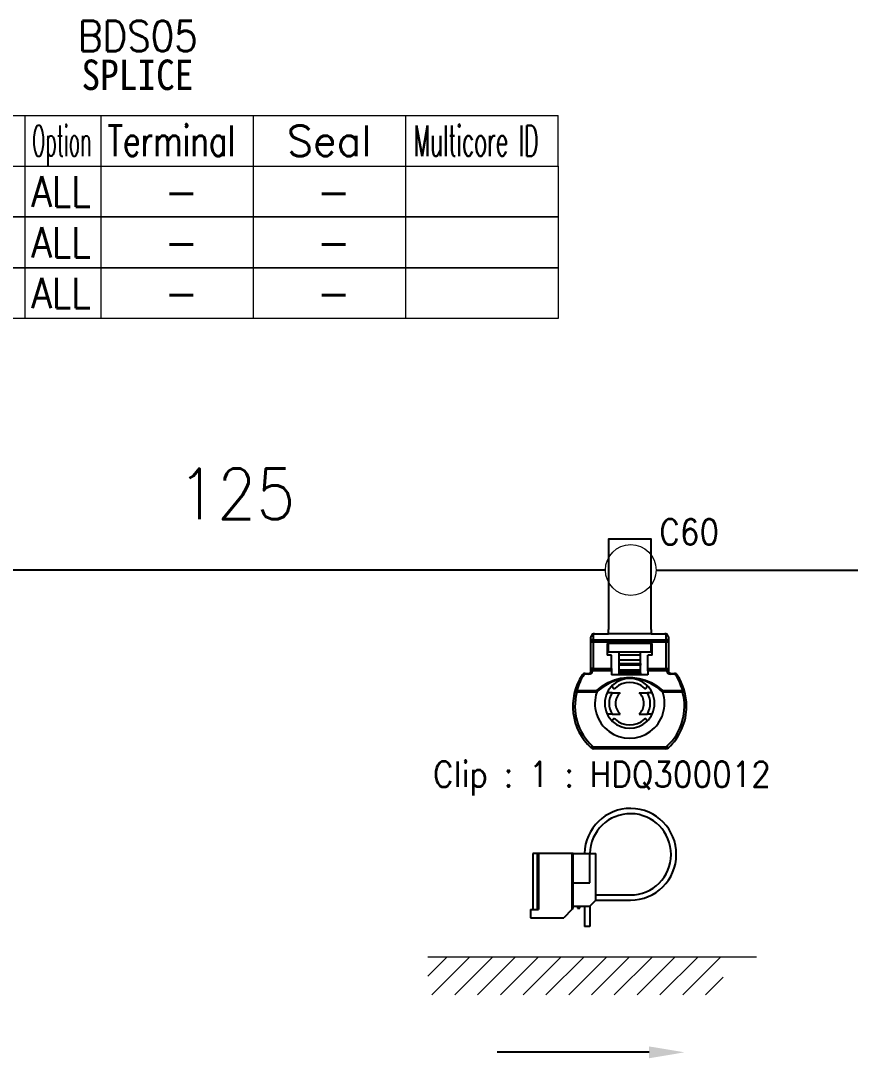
# Model space of a CAD drawing. Header units: inches. Extents: x 47316 to 59086, y 3141 to 11743.
# Drawn here: x 52243.9 to 52325.5, y 5777.4 to 5879.6 of the extents above; entities that cross this region are included whole.
import ezdxf

# ---------------------------------------------------------------- set-up
doc = ezdxf.new("R2010")
doc.units = ezdxf.units.IN
doc.header["$MEASUREMENT"] = 0
doc.layers.add('_0', color=7, linetype='Continuous', lineweight=0)
doc.styles.get("Standard").update_dxf_attribs({"font": ''})
doc.styles.get('Standard').set_extended_font_data('SimSun')
doc.linetypes.add('_VH_OTCON', pattern='A,0.0001,[7,VeSys.shx,S=0.1,R=0,X=0,Y=0],-0.4,[7,VeSys.shx,S=0.1,R=0,X=0,Y=0],-0.4,["X",Standard,S=1,R=0,X=-0.5,Y=-0.5],-0.0001,[7,VeSys.shx,S=0.1,R=0,X=0,Y=0],-0.4', length=1.2002)

msp = doc.modelspace()

# ---------------------------------------------------------------- linework, layer by layer
at = {"color": 0, "linetype": 'Continuous', "lineweight": 15}
for p, q in [((52214.28, 5870.31), (52296.78, 5870.31)), ((52214.28, 5865.31), (52296.78, 5865.31))]:
    msp.add_line(p, q, dxfattribs=at)
at = {"color": 7, "linetype": 'Continuous', "lineweight": 15}
for p, q in [((52244.28, 5865.31), (52244.28, 5870.31)), ((52251.78, 5865.31), (52251.78, 5870.31)), ((52266.78, 5865.31), (52266.78, 5870.31)), ((52281.78, 5865.31), (52281.78, 5870.31)), ((52296.78, 5865.31), (52296.78, 5870.31))]:
    msp.add_line(p, q, dxfattribs=at)
at = {"color": 102, "linetype": 'Continuous', "lineweight": 15}
for p, q in [((52244.28, 5860.31), (52244.28, 5865.31)), ((52251.78, 5860.31), (52251.78, 5865.31)), ((52266.78, 5860.31), (52266.78, 5865.31)), ((52281.78, 5860.31), (52281.78, 5865.31)), ((52244.28, 5855.31), (52244.28, 5860.31)), ((52251.78, 5855.31), (52251.78, 5860.31)), ((52266.78, 5855.31), (52266.78, 5860.31)), ((52281.78, 5855.31), (52281.78, 5860.31)), ((52244.28, 5850.31), (52244.28, 5855.31)), ((52251.78, 5850.31), (52251.78, 5855.31)), ((52266.78, 5850.31), (52266.78, 5855.31)), ((52281.78, 5850.31), (52281.78, 5855.31))]:
    msp.add_line(p, q, dxfattribs=at)
at = {"color": 0, "linetype": '_VH_OTCON', "ltscale": 5}
for p, q in [((52301.43, 5825.53), (52227.51, 5825.53)), ((52306.43, 5825.53), (52371.93, 5825.53))]:
    msp.add_line(p, q, dxfattribs=at)
at = {"color": 0, "lineweight": -3}
for p, q in [((52301.73, 5819.26), (52301.73, 5819.68)), ((52305.93, 5819.68), (52305.93, 5819.26)), ((52300.01, 5818.52), (52300.01, 5818.91)), ((52300.22, 5819.06), (52300.22, 5818.67)), ((52300.22, 5818.42), (52300.22, 5818.67)), ((52300.22, 5818.67), (52307.43, 5818.67)), ((52300.36, 5819.2), (52300.36, 5819.26)), ((52300.36, 5819.26), (52301.73, 5819.26)), ((52301.73, 5819.2), (52300.36, 5819.2)), ((52305.93, 5819.26), (52301.73, 5819.26)), ((52301.73, 5819.26), (52301.73, 5819.2)), ((52305.93, 5819.26), (52307.29, 5819.26)), ((52305.93, 5819.2), (52305.93, 5819.26)), ((52307.29, 5819.2), (52305.93, 5819.2)), ((52307.29, 5819.2), (52307.29, 5819.26)), ((52307.43, 5818.67), (52307.43, 5819.06)), ((52307.43, 5818.67), (52307.43, 5818.42)), ((52307.64, 5818.91), (52307.64, 5818.52)), ((52300.01, 5818.42), (52300.01, 5818.52)), ((52300.01, 5815.84), (52300.01, 5818.42)), ((52300.22, 5818.42), (52300.01, 5818.42)), ((52307.43, 5818.42), (52300.22, 5818.42)), ((52300.22, 5818.42), (52300.22, 5815.84)), ((52301.62, 5818.28), (52301.62, 5817.16)), ((52301.73, 5818.28), (52301.62, 5818.28)), ((52305.93, 5818.28), (52301.73, 5818.28)), ((52301.73, 5817.44), (52301.73, 5818.28)), ((52305.93, 5817.44), (52305.93, 5818.28)), ((52306.03, 5818.28), (52305.93, 5818.28)), ((52306.03, 5817.16), (52306.03, 5818.28)), ((52307.43, 5815.84), (52307.43, 5818.42)), ((52307.64, 5818.42), (52307.43, 5818.42)), ((52307.64, 5818.52), (52307.64, 5818.42)), ((52307.64, 5818.42), (52307.64, 5815.84)), ((52302.04, 5817.16), (52301.62, 5817.16)), ((52305.93, 5817.44), (52301.73, 5817.44)), ((52302.04, 5815.84), (52302.04, 5817.16)), ((52302.78, 5817.13), (52302.78, 5817.44)), ((52302.78, 5816.67), (52302.78, 5817.13)), ((52304.88, 5817.13), (52302.78, 5817.13)), ((52302.78, 5816.32), (52302.78, 5816.67)), ((52304.88, 5816.67), (52302.78, 5816.67)), ((52304.88, 5817.13), (52304.88, 5817.44)), ((52304.88, 5816.67), (52304.88, 5817.13)), ((52304.88, 5816.32), (52304.88, 5816.67)), ((52305.61, 5815.84), (52305.61, 5817.16)), ((52306.03, 5817.16), (52305.61, 5817.16)), ((52300.01, 5815.55), (52300.01, 5815.84)), ((52300.22, 5815.84), (52300.01, 5815.84)), ((52302.04, 5815.59), (52300.21, 5815.59)), ((52300.22, 5815.84), (52302.04, 5815.84)), ((52300.22, 5815.84), (52300.22, 5815.66)), ((52302.04, 5815.84), (52302.04, 5815.59)), ((52302.04, 5815.59), (52302.04, 5815.2)), ((52302.78, 5816.17), (52302.78, 5816.32)), ((52302.78, 5816.32), (52304.88, 5816.32)), ((52302.78, 5815.67), (52302.78, 5816.17)), ((52304.88, 5816.17), (52302.78, 5816.17)), ((52302.78, 5815.48), (52302.78, 5815.67)), ((52304.88, 5815.67), (52302.78, 5815.67)), ((52304.88, 5816.32), (52304.88, 5816.17)), ((52304.88, 5815.67), (52304.88, 5816.17)), ((52304.88, 5815.48), (52304.88, 5815.67)), ((52305.61, 5815.84), (52307.43, 5815.84)), ((52305.61, 5815.59), (52305.61, 5815.84)), ((52307.45, 5815.59), (52305.61, 5815.59)), ((52305.61, 5815.59), (52305.61, 5815.2)), ((52307.43, 5815.66), (52307.43, 5815.84)), ((52307.43, 5815.84), (52307.64, 5815.84)), ((52307.64, 5815.84), (52307.64, 5815.55)), ((52299.43, 5815.28), (52299.43, 5815.34)), ((52299.43, 5815.34), (52299.8, 5815.34)), ((52299.8, 5815.28), (52299.43, 5815.28)), ((52299.8, 5815.28), (52299.8, 5815.34)), ((52305.61, 5815.2), (52302.04, 5815.2)), ((52302.78, 5815.41), (52302.78, 5815.48)), ((52304.88, 5815.48), (52302.78, 5815.48)), ((52302.78, 5815.2), (52302.78, 5815.41)), ((52302.78, 5815.41), (52304.88, 5815.41)), ((52304.88, 5815.41), (52304.88, 5815.48)), ((52304.88, 5815.41), (52304.88, 5815.2)), ((52307.85, 5815.34), (52308.23, 5815.34)), ((52307.85, 5815.28), (52307.85, 5815.34)), ((52308.23, 5815.28), (52307.85, 5815.28)), ((52308.23, 5815.28), (52308.23, 5815.34)), ((52298.42, 5813.56), (52298.62, 5813.51)), ((52298.62, 5813.66), (52298.62, 5813.51)), ((52298.62, 5813.66), (52300.6, 5813.66)), ((52300.58, 5813.51), (52298.62, 5813.51)), ((52302.09, 5813.45), (52301.62, 5813.45)), ((52302.09, 5813.45), (52302.9, 5813.45)), ((52302.15, 5814), (52302.15, 5814.19)), ((52304.76, 5813.45), (52305.57, 5813.45)), ((52305.51, 5814.19), (52305.51, 5814)), ((52306.04, 5813.45), (52305.57, 5813.45)), ((52307.06, 5813.66), (52309.04, 5813.66)), ((52309.04, 5813.51), (52307.08, 5813.51)), ((52309.04, 5813.51), (52309.04, 5813.66)), ((52309.04, 5813.51), (52309.24, 5813.56)), ((52302.09, 5811.35), (52301.62, 5811.35)), ((52302.09, 5811.35), (52302.9, 5811.35)), ((52302.15, 5810.62), (52302.15, 5810.74)), ((52304.76, 5811.35), (52305.57, 5811.35)), ((52305.51, 5810.74), (52305.51, 5810.62)), ((52306.04, 5811.35), (52305.57, 5811.35)), ((52300.16, 5808.17), (52300.02, 5808.02)), ((52300.26, 5808.13), (52300.26, 5807.92)), ((52300.26, 5808.13), (52307.4, 5808.13)), ((52307.4, 5807.92), (52300.26, 5807.92)), ((52307.4, 5808.13), (52307.4, 5807.92)), ((52307.49, 5808.17), (52307.64, 5808.02))]:
    msp.add_line(p, q, dxfattribs=at)
msp.add_line((52305.73, 5778.03), (52290.78, 5778.03))
at = {"color": 0, "linetype": 'Continuous', "lineweight": 15}
for points in [[(52214.28, 5860.31), (52214.28, 5865.31), (52296.78, 5865.31), (52296.78, 5860.31)], [(52214.28, 5855.31), (52214.28, 5860.31), (52296.78, 5860.31), (52296.78, 5855.31)], [(52214.28, 5850.31), (52214.28, 5855.31), (52296.78, 5855.31), (52296.78, 5850.31)]]:
    msp.add_lwpolyline(points, close=True, dxfattribs=at)
at = {"color": 0, "lineweight": -3}
for points in [[(52305.93, 5819.68), (52305.93, 5822.48), (52305.93, 5828.57), (52301.73, 5828.57), (52301.73, 5822.48), (52301.73, 5819.68)], [(52300.22, 5819.06), (52300.14, 5819.05), (52300.08, 5819.02), (52300.05, 5819), (52300.03, 5818.97), (52300.02, 5818.94), (52300.01, 5818.91)], [(52300.22, 5818.67), (52300.14, 5818.66), (52300.08, 5818.62), (52300.05, 5818.6), (52300.03, 5818.57), (52300.01, 5818.52)], [(52307.64, 5818.91), (52307.64, 5818.94), (52307.63, 5818.97), (52307.61, 5819), (52307.55, 5819.04), (52307.43, 5819.06)], [(52307.64, 5818.52), (52307.64, 5818.55), (52307.63, 5818.57), (52307.61, 5818.6), (52307.55, 5818.64), (52307.43, 5818.67)], [(52300.22, 5815.66), (52300.14, 5815.65), (52300.08, 5815.63), (52300.05, 5815.61), (52300.03, 5815.59), (52300.01, 5815.55)], [(52300.21, 5815.59), (52300.14, 5815.59), (52300.08, 5815.58), (52300.01, 5815.5)], [(52307.64, 5815.55), (52307.64, 5815.57), (52307.63, 5815.59), (52307.61, 5815.61), (52307.55, 5815.64), (52307.43, 5815.66)], [(52307.65, 5815.5), (52307.64, 5815.52), (52307.63, 5815.54), (52307.61, 5815.56), (52307.55, 5815.59), (52307.45, 5815.59)], [(52299.32, 5815.22), (52299.26, 5815.23), (52299.21, 5815.23), (52299.17, 5815.21), (52299.14, 5815.19)], [(52303.83, 5814.86), (52303.22, 5814.82), (52302.6, 5814.68), (52301.95, 5814.44), (52301.62, 5814.27), (52301.27, 5814.05), (52300.93, 5813.81), (52300.58, 5813.51)], [(52300.6, 5813.66), (52301.13, 5814.08), (52301.71, 5814.44), (52302.34, 5814.71), (52302.93, 5814.87), (52303.53, 5814.95), (52304.15, 5814.95), (52304.77, 5814.86), (52305.37, 5814.69), (52305.95, 5814.44), (52306.53, 5814.08), (52307.06, 5813.66)], [(52307.07, 5813.51), (52306.49, 5813.98), (52305.93, 5814.33), (52305.38, 5814.57), (52304.86, 5814.74), (52304.34, 5814.83), (52303.83, 5814.86)], [(52308.52, 5815.19), (52308.51, 5815.2), (52308.49, 5815.21), (52308.45, 5815.23), (52308.34, 5815.22)], [(52298.62, 5813.66), (52298.55, 5813.66), (52298.49, 5813.64), (52298.46, 5813.62), (52298.44, 5813.61), (52298.42, 5813.56)], [(52300.6, 5813.66), (52300.56, 5813.61), (52300.57, 5813.54), (52300.58, 5813.51)], [(52307.08, 5813.51), (52307.1, 5813.57), (52307.08, 5813.63), (52307.06, 5813.66)], [(52309.24, 5813.56), (52309.23, 5813.58), (52309.22, 5813.61), (52309.2, 5813.62), (52309.14, 5813.65), (52309.04, 5813.66)]]:
    msp.add_lwpolyline(points, dxfattribs=at)
at = {"color": 0, "linetype": 'Continuous', "lineweight": 15}
msp.add_circle((52303.93, 5825.53), 2.5, dxfattribs=at)
at = {"color": 0, "lineweight": -3}
for centre, radius, start, end in [((52300.37, 5818.91), 0.36, 157.9543, 179.5884), ((52300.36, 5818.91), 0.35, 90, 157.754), ((52300.36, 5819.06), 0.14, 89.9934, 179.9972), ((52307.29, 5818.91), 0.35, 22.2457, 90), ((52307.29, 5819.06), 0.14, 0.0034, 90.0054), ((52307.28, 5818.91), 0.36, 0.4133, 22.0436), ((52299.8, 5815.7), 0.42, 270.0009, 344.7098), ((52299.8, 5815.56), 0.212, 270.4328, 344.2766), ((52299.8, 5815.55), 0.21, 344.7101, 0), ((52300.05, 5815.66), 0.173, 336.0578, 359.6093), ((52307.61, 5815.66), 0.173, 180.3791, 203.9378), ((52307.85, 5815.7), 0.42, 195.2903, 269.999), ((52307.85, 5815.55), 0.21, 180, 195.2899), ((52307.86, 5815.56), 0.212, 195.7234, 269.5672), ((52303.83, 5812.12), 5.6, 146.8614, 227.1666), ((52303.84, 5812.27), 5.4, 146.8793, 165.1116), ((52299.43, 5814.99), 0.35, 90, 146.8614), ((52299.43, 5815.14), 0.14, 90.0151, 146.8341), ((52303.83, 5812.4), 2.45, 46.7082, 133.2918), ((52303.83, 5812.37), 2.1, 46.5675, 133.4325), ((52308.23, 5814.99), 0.35, 33.1386, 90), ((52308.23, 5815.14), 0.14, 33.1399, 90.0013), ((52303.82, 5812.27), 5.4, 14.8884, 33.1207), ((52303.83, 5812.12), 5.6, 0, 33.1386), ((52303.83, 5812.12), 5.39, 165.1295, 227.1666), ((52303.83, 5812.4), 3.43, 161.1343, 18.8657), ((52303.83, 5812.4), 2.45, 154.6231, 205.3769), ((52303.83, 5812.4), 2.45, 133.2918, 154.6231), ((52303.83, 5812.4), 2.03, 148.8526, 211.1474), ((52302.29, 5814), 0.14, 180, 313.4325), ((52303.83, 5812.4), 1.4, 131.4096, 228.5904), ((52303.83, 5812.4), 1.4, 311.4096, 48.5904), ((52305.37, 5814), 0.14, 226.5675, 0), ((52303.83, 5812.4), 2.45, 25.3769, 46.7082), ((52303.83, 5812.4), 2.03, 328.8526, 31.1474), ((52303.83, 5812.4), 2.45, 334.6231, 25.3769), ((52303.83, 5812.12), 5.39, 312.8334, 14.8705), ((52303.83, 5812.12), 5.6, 312.8334, 0), ((52303.83, 5812.4), 2.45, 205.3769, 226.7082), ((52302.29, 5810.74), 0.14, 46.5675, 180), ((52303.83, 5812.4), 2.45, 226.7082, 313.2918), ((52303.83, 5812.37), 2.1, 226.5675, 313.4325), ((52305.37, 5810.74), 0.14, 0, 133.4325), ((52303.83, 5812.4), 2.45, 313.2918, 334.6231), ((52300.26, 5808.27), 0.35, 227.1666, 270), ((52300.26, 5808.27), 0.14, 227.1666, 270), ((52307.4, 5808.27), 0.14, 270, 312.8334), ((52307.4, 5808.27), 0.35, 270, 312.8334)]:
    msp.add_arc(centre, radius, start, end, dxfattribs=at)
msp.add_solid([(52305.73, 5778.61), (52309.23, 5778.03), (52305.73, 5777.44)])
at = {"layer": '_0', "color": 0, "linetype": 'ByBlock', "lineweight": -3, "ltscale": 0.345}
for p, q in [((52294.3, 5797.61), (52294.3, 5792.09)), ((52294.3, 5797.61), (52294.3, 5792.09)), ((52294.74, 5792.09), (52294.74, 5797.61)), ((52294.74, 5792.09), (52294.74, 5797.61)), ((52294.86, 5797.61), (52294.86, 5792.09)), ((52294.86, 5797.61), (52294.86, 5792.09)), ((52298.14, 5797.61), (52298.14, 5792.09)), ((52298.14, 5797.61), (52298.14, 5792.09))]:
    msp.add_line(p, q, dxfattribs=at)
at = {"layer": '_0', "color": 0, "linetype": 'ByBlock', "lineweight": -3, "ltscale": 0.027907}
msp.add_line((52294.74, 5797.61), (52294.3, 5797.61), dxfattribs=at)
msp.add_line((52294.74, 5797.61), (52294.3, 5797.61), dxfattribs=at)
at = {"layer": '_0', "color": 0, "linetype": 'ByBlock', "lineweight": -3, "ltscale": 0.007093}
for p, q in [((52294.86, 5797.61), (52294.74, 5797.61)), ((52294.86, 5797.61), (52294.74, 5797.61)), ((52298.25, 5797.61), (52298.14, 5797.61)), ((52298.25, 5797.61), (52298.14, 5797.61))]:
    msp.add_line(p, q, dxfattribs=at)
at = {"layer": '_0', "color": 0, "linetype": 'ByBlock', "lineweight": -3, "ltscale": 0.205}
for p, q in [((52298.14, 5797.61), (52294.86, 5797.61)), ((52298.14, 5797.61), (52294.86, 5797.61)), ((52294.06, 5791.29), (52297.34, 5791.29)), ((52294.06, 5791.29), (52297.34, 5791.29))]:
    msp.add_line(p, q, dxfattribs=at)
at = {"layer": '_0', "color": 0, "linetype": 'ByBlock', "lineweight": -3, "ltscale": 0.102907}
for p, q in [((52298.25, 5797.61), (52299.9, 5797.61)), ((52298.25, 5797.61), (52299.9, 5797.61)), ((52298.25, 5794.73), (52299.9, 5794.73)), ((52298.25, 5794.73), (52299.9, 5794.73)), ((52298.25, 5792.41), (52299.9, 5792.41)), ((52298.25, 5792.41), (52299.9, 5792.41))]:
    msp.add_line(p, q, dxfattribs=at)
at = {"layer": '_0', "color": 0, "linetype": 'ByBlock', "lineweight": -3, "ltscale": 0.325}
msp.add_line((52298.25, 5792.41), (52298.25, 5797.61), dxfattribs=at)
msp.add_line((52298.25, 5792.41), (52298.25, 5797.61), dxfattribs=at)
at = {"layer": '_0', "color": 0, "linetype": 'ByBlock', "lineweight": -3, "ltscale": 0.0375}
msp.add_line((52299.9, 5797.61), (52300.5, 5797.61), dxfattribs=at)
msp.add_line((52299.9, 5797.61), (52300.5, 5797.61), dxfattribs=at)
at = {"layer": '_0', "color": 0, "linetype": 'ByBlock', "lineweight": -3, "ltscale": 0.18}
msp.add_line((52299.9, 5794.73), (52299.9, 5797.61), dxfattribs=at)
msp.add_line((52299.9, 5794.73), (52299.9, 5797.61), dxfattribs=at)
at = {"layer": '_0', "color": 0, "linetype": 'ByBlock', "lineweight": -3, "ltscale": 0.2875}
msp.add_line((52300.5, 5793.01), (52300.5, 5797.61), dxfattribs=at)
msp.add_line((52300.5, 5793.01), (52300.5, 5797.61), dxfattribs=at)
at = {"layer": '_0', "color": 0, "linetype": 'ByBlock', "lineweight": -3, "ltscale": 0.053033}
msp.add_line((52300.5, 5793.01), (52299.9, 5792.41), dxfattribs=at)
msp.add_line((52300.5, 5793.01), (52299.9, 5792.41), dxfattribs=at)
at = {"layer": '_0', "color": 0, "linetype": 'ByBlock', "lineweight": -3, "ltscale": 0.2125}
for p, q in [((52300.5, 5793.53), (52303.9, 5793.53)), ((52300.5, 5793.53), (52303.9, 5793.53)), ((52300.5, 5793.01), (52303.9, 5793.01)), ((52300.5, 5793.01), (52303.9, 5793.01))]:
    msp.add_line(p, q, dxfattribs=at)
at = {"layer": '_0', "color": 0, "linetype": 'ByBlock', "lineweight": -3, "ltscale": 0.05}
for q in [(52294.86, 5792.09), (52294.06, 5791.29), (52294.86, 5792.09), (52294.06, 5791.29)]:
    msp.add_line((52294.06, 5792.09), q, dxfattribs=at)
at = {"layer": '_0', "color": 0, "linetype": 'ByBlock', "lineweight": -3, "ltscale": 0.070711}
msp.add_line((52298.14, 5792.09), (52297.34, 5791.29), dxfattribs=at)
msp.add_line((52298.14, 5792.09), (52297.34, 5791.29), dxfattribs=at)
at = {"layer": '_0', "color": 0, "linetype": 'ByBlock', "lineweight": -3, "ltscale": 0.010032}
msp.add_line((52298.14, 5792.09), (52298.25, 5792.2), dxfattribs=at)
msp.add_line((52298.14, 5792.09), (52298.25, 5792.2), dxfattribs=at)
at = {"layer": '_0', "color": 0, "linetype": 'ByBlock', "lineweight": -3, "ltscale": 0.012906}
msp.add_line((52298.25, 5792.2), (52298.25, 5792.41), dxfattribs=at)
msp.add_line((52298.25, 5792.2), (52298.25, 5792.41), dxfattribs=at)
at = {"layer": '_0', "color": 0, "linetype": 'ByBlock', "lineweight": -3, "ltscale": 0.010773}
for p, q in [((52298.68, 5792.41), (52298.68, 5792.24)), ((52298.68, 5792.41), (52298.68, 5792.24)), ((52298.93, 5792.24), (52298.93, 5792.41)), ((52298.93, 5792.24), (52298.93, 5792.41))]:
    msp.add_line(p, q, dxfattribs=at)
at = {"layer": '_0', "color": 0, "linetype": 'ByBlock', "lineweight": -3, "ltscale": 0.016051}
msp.add_line((52298.68, 5792.24), (52298.93, 5792.24), dxfattribs=at)
msp.add_line((52298.68, 5792.24), (52298.93, 5792.24), dxfattribs=at)
at = {"layer": '_0', "color": 0, "linetype": 'ByBlock', "lineweight": -3, "ltscale": 0.125}
for p, q in [((52299.38, 5792.41), (52299.38, 5790.41)), ((52299.38, 5792.41), (52299.38, 5790.41)), ((52299.9, 5792.41), (52299.9, 5790.41)), ((52299.9, 5792.41), (52299.9, 5790.41))]:
    msp.add_line(p, q, dxfattribs=at)
at = {"layer": '_0', "color": 0, "linetype": 'ByBlock', "lineweight": -3, "ltscale": 0.0325}
msp.add_line((52299.9, 5790.41), (52299.38, 5790.41), dxfattribs=at)
msp.add_line((52299.9, 5790.41), (52299.38, 5790.41), dxfattribs=at)
at = {"layer": '_0', "color": 7}
for p, q in [((52283.95, 5785.53, 0), (52285.86, 5787.44, 0)), ((52283.95, 5787.44, 0), (52316.31, 5787.44, 0)), ((52284.35, 5783.68, 0), (52288.1, 5787.44, 0)), ((52286.6, 5783.68, 0), (52290.35, 5787.44, 0)), ((52288.84, 5783.68, 0), (52292.59, 5787.44, 0)), ((52291.09, 5783.68, 0), (52294.84, 5787.44, 0)), ((52293.33, 5783.68, 0), (52297.09, 5787.44, 0)), ((52295.58, 5783.68, 0), (52299.33, 5787.44, 0)), ((52297.82, 5783.68, 0), (52301.58, 5787.44, 0)), ((52300.07, 5783.68, 0), (52303.82, 5787.44, 0)), ((52302.31, 5783.68, 0), (52306.07, 5787.44, 0)), ((52304.56, 5783.68, 0), (52308.31, 5787.44, 0)), ((52306.8, 5783.68, 0), (52310.56, 5787.44, 0)), ((52309.05, 5783.68, 0), (52312.8, 5787.44, 0)), ((52311.29, 5783.68, 0), (52313.04, 5785.43, 0))]:
    msp.add_line(p, q, dxfattribs=at)
at = {"layer": '_0', "color": 0, "linetype": 'ByBlock', "lineweight": -3}
for radius, end in [(4.52, 178.9859), (4.52, 178.9859), (4, 178.854), (4, 178.854)]:
    msp.add_arc((52303.9, 5797.53), radius, 270, end, dxfattribs=at)

# ---------------------------------------------------------------- texts
at = {"color": 6, "linetype": 'Continuous', "lineweight": 20, "char_height": 3, "attachment_point": 1}
for s, insert, width in [('\\Fromans.shx;\\W0.9000000000;\\T1.0000000000;\\o\\lBDS05', (52249.49, 5879.63), 13.1143), ('\\f黑体|b0|i0|c1|p0;\\W0.9000000000;\\T1.0000000000;\\o\\lSPLICE', (52249.84, 5875.81), 11.6494)]:
    msp.add_mtext(s, dxfattribs=dict(at, insert=insert, width=width))
at = {"color": 7, "linetype": 'Continuous', "lineweight": 15, "char_height": 3, "attachment_point": 1}
for s, insert, width in [('\\Fromans.shx;\\W0.4595959596;\\T1.0000000000;\\o\\lOption', (52244.98, 5869.31), 6.5), ('\\Fromans.shx;\\W0.7480916031;\\T1.0000000000;\\o\\lTerminal', (52252.39, 5869.31), 14), ('\\Fromans.shx;\\W1.0000000000;\\T1.0000000000;\\o\\lSeal', (52270.07, 5869.31), 9.2857), ('\\Fromans.shx;\\W0.5185185185;\\T1.0000000000;\\o\\lMulticore ID', (52282.58, 5869.31), 14)]:
    msp.add_mtext(s, dxfattribs=dict(at, insert=insert, width=width))
at = {"color": 140, "linetype": 'Continuous', "lineweight": 15, "char_height": 3, "attachment_point": 1}
for s, insert, width in [('\\Fromans.shx;\\W0.8750000000;\\T1.0000000000;\\o\\lALL', (52244.91, 5864.31), 6.5), ('\\Fromans.shx;\\W1.0000000000;\\T1.0000000000;\\o\\l-', (52273, 5864.31), 3.7143), ('\\Fromans.shx;\\W0.8750000000;\\T1.0000000000;\\o\\lALL', (52244.91, 5859.31), 6.5), ('\\Fromans.shx;\\W1.0000000000;\\T1.0000000000;\\o\\l-', (52273, 5859.31), 3.7143), ('\\Fromans.shx;\\W0.8750000000;\\T1.0000000000;\\o\\lALL', (52244.91, 5854.31), 6.5), ('\\Fromans.shx;\\W1.0000000000;\\T1.0000000000;\\o\\l-', (52273, 5854.31), 3.7143)]:
    msp.add_mtext(s, dxfattribs=dict(at, insert=insert, width=width))
at = {"color": 21, "linetype": 'Continuous', "lineweight": 15, "attachment_point": 1}
for s, insert, char_height, width in [('\\Fromans.shx;\\W1.0000000000;\\T1.0000000000;\\o\\l-', (52258, 5864.31), 3, 3.7143), ('\\Fromans.shx;\\W1.0000000000;\\T1.0000000000;\\o\\l-', (52258, 5859.31), 3, 3.7143), ('\\Fromans.shx;\\W1.0000000000;\\T1.0000000000;\\o\\l-', (52258, 5854.31), 3, 3.7143), ('\\Fromans.shx;\\W0.9000000000;\\T1.0000000000;\\o\\lC60', (52306.75, 5830.53), 2.5, 6.5357)]:
    msp.add_mtext(s, dxfattribs=dict(at, insert=insert, char_height=char_height, width=width))
at = {"color": 7, "linetype": '_VH_OTCON', "lineweight": 18, "ltscale": 5, "insert": (52259.33, 5835.53), "char_height": 5, "width": 12.8571, "attachment_point": 1}
msp.add_mtext('\\Fromans.shx;\\W0.9000000000;\\T1.0000000000;\\o\\l125', dxfattribs=at)
at = {"color": 42, "linetype": 'Continuous', "lineweight": 15, "insert": (52284.46, 5806.67), "char_height": 2.5, "width": 39.1071, "attachment_point": 1}
msp.add_mtext('\\Fromans.shx;\\W0.9000000000;\\T1.0000000000;\\o\\lClip : 1 : HDQ300012', dxfattribs=at)

doc.saveas('drawing.dxf')
